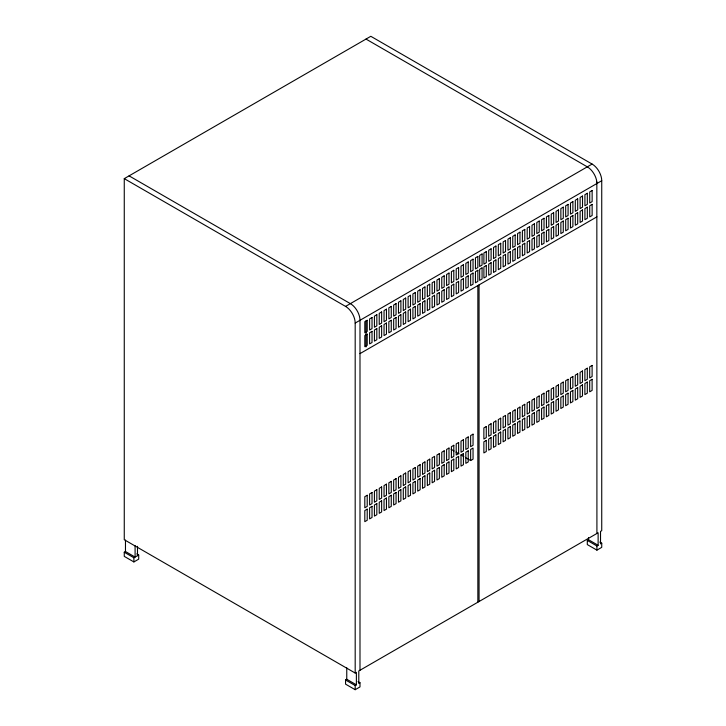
<?xml version="1.0" encoding="UTF-8"?>
<svg xmlns="http://www.w3.org/2000/svg" width="726" height="726" viewBox="0 0 726 726"><rect width="100%" height="100%" fill="white"/><g stroke="black" fill="none" stroke-linecap="round" stroke-linejoin="round"><path stroke-width="1.09" d="M124.264 178.641L370.814 36.3L592.107 164.067A13.603 7.859 60 0 1 601.736 180.729L601.736 530.688L600.529 531.387L600.529 543.883L601.736 543.193L601.736 547.359L596.917 550.136L587.298 544.582L587.298 540.416L588.505 539.717L598.124 545.271L598.124 532.775L358.789 670.951L358.789 683.447L359.996 682.758L359.996 686.923L355.186 689.7L345.558 684.146L345.558 679.981L346.765 679.282L356.384 684.836L356.384 672.34L355.186 673.038L124.264 539.717L124.264 178.641L345.558 306.408A13.603 7.859 60 0 1 355.186 323.07L355.186 673.038M345.558 306.408L592.107 164.067M355.186 323.07L601.736 180.729M359.996 353.626L596.917 216.838M136.778 553.884L138.702 554.991L138.702 559.156L133.893 561.933L124.264 556.379L124.264 552.214L125.471 551.524L135.09 557.078L135.09 545.616M124.264 552.214L133.893 557.768L138.702 554.991M470.639 460.556L473.043 459.168L473.043 448.06L470.639 449.448L470.639 460.556L465.811 457.77M345.558 679.981L355.186 685.535L356.384 684.836M587.298 540.416L596.917 545.97L598.124 545.271M366.004 39.077L587.298 166.844A13.603 7.859 60 0 1 596.836 182.008L596.917 533.465M596.917 183.506L596.836 182.008M129.083 175.864L350.368 303.631A13.603 7.859 60 0 1 359.996 320.293L359.996 670.261M451.136 449.294L454.068 450.991M456.028 452.126L458.959 453.814M460.919 454.948L463.85 456.645M599.812 542.077L601.736 543.193M358.072 681.641L359.996 682.758M596.917 545.97L596.917 550.136M588.505 537.63L588.505 539.717M479.06 284.882L479.06 601.518M477.853 285.572L477.853 602.208M366.004 320.919L366.004 346.955M355.186 685.535L355.186 689.7M346.765 667.829L346.765 679.282M137.495 546.315L137.495 555.689M133.893 557.768L133.893 561.933M125.471 540.062L125.471 551.524M367.211 320.293L364.806 321.682L364.806 332.789L367.211 331.401L367.211 320.293M372.021 317.516L369.616 318.905L369.616 330.012L372.021 328.624L372.021 317.516M376.83 314.739L374.425 316.128L374.425 327.235L376.83 325.847L376.83 314.739M381.64 311.962L379.235 313.351L379.235 324.458L381.64 323.07L381.64 311.962M386.45 309.185L384.045 310.574L384.045 321.682L386.45 320.293L386.45 309.185M391.26 306.408L388.855 307.797L388.855 318.905L391.26 317.516L391.26 306.408M396.069 303.631L393.664 305.02L393.664 316.128L396.069 314.739L396.069 303.631M400.888 300.854L398.483 302.243L398.483 313.351L400.888 311.962L400.888 300.854M405.698 298.077L403.293 299.466L403.293 310.574L405.698 309.185L405.698 298.077M410.508 295.3L408.103 296.689L408.103 307.797L410.508 306.408L410.508 295.3M415.317 292.524L412.912 293.912L412.912 305.02L415.317 303.631L415.317 292.524M420.127 289.747L417.722 291.135L417.722 302.243L420.127 300.854L420.127 289.747M424.937 286.961L422.532 288.358L422.532 299.466L424.937 298.077L424.937 286.961M429.747 284.184L427.342 285.572L427.342 296.689L429.747 295.3L429.747 284.184M434.556 281.407L432.151 282.795L432.151 293.912L434.556 292.524L434.556 281.407M439.366 278.63L436.961 280.018L436.961 291.135L439.366 289.747L439.366 278.63M444.185 275.853L441.78 277.241L441.78 288.358L444.185 286.961L444.185 275.853M448.995 273.076L446.59 274.464L446.59 285.572L448.995 284.184L448.995 273.076M453.804 270.299L451.4 271.687L451.4 282.795L453.804 281.407L453.804 270.299M458.614 267.522L456.209 268.91L456.209 280.018L458.614 278.63L458.614 267.522M463.424 264.745L461.019 266.133L461.019 277.241L463.424 275.853L463.424 264.745M468.234 261.968L465.829 263.356L465.829 274.464L468.234 273.076L468.234 261.968M473.043 259.191L470.639 260.58L470.639 271.687L473.043 270.299L473.043 259.191M477.853 256.414L475.448 257.803L475.448 268.91L477.853 267.522L477.853 256.414M482.064 253.982L479.659 255.37L479.659 266.478L482.064 265.09L482.064 253.982M486.302 251.613L483.897 253.002L483.897 264.11L486.302 262.721L486.302 251.613M491.112 248.836L488.707 250.225L488.707 261.333L491.112 259.944L491.112 248.836M495.922 246.06L493.517 247.448L493.517 258.556L495.922 257.167L495.922 246.06M500.731 243.283L498.326 244.671L498.326 255.779L500.731 254.39L500.731 243.283M505.541 240.506L503.136 241.894L503.136 253.002L505.541 251.613L505.541 240.506M510.36 237.729L507.955 239.117L507.955 250.225L510.36 248.836L510.36 237.729M515.17 234.952L512.765 236.34L512.765 247.448L515.17 246.06L515.17 234.952M519.979 232.175L517.574 233.563L517.574 244.671L519.979 243.283L519.979 232.175M524.789 229.398L522.384 230.786L522.384 241.894L524.789 240.506L524.789 229.398M529.599 226.621L527.194 228.009L527.194 239.117L529.599 237.729L529.599 226.621M534.409 223.835L532.004 225.223L532.004 236.34L534.409 234.952L534.409 223.835M539.218 221.058L536.813 222.446L536.813 233.563L539.218 232.175L539.218 221.058M544.028 218.281L541.623 219.669L541.623 230.786L544.028 229.398L544.028 218.281M548.838 215.504L546.433 216.892L546.433 228.009L548.838 226.621L548.838 215.504M553.657 212.727L551.252 214.116L551.252 225.232L553.657 223.835L553.657 212.727M558.466 209.95L556.062 211.339L556.062 222.446L558.466 221.058L558.466 209.95M563.276 207.173L560.871 208.562L560.871 219.669L563.276 218.281L563.276 207.173M568.086 204.396L565.681 205.785L565.681 216.892L568.086 215.504L568.086 204.396M572.896 201.619L570.491 203.008L570.491 214.116L572.896 212.727L572.896 201.619M577.705 198.842L575.301 200.231L575.301 211.339L577.705 209.95L577.705 198.842M582.515 196.065L580.11 197.454L580.11 208.562L582.515 207.173L582.515 196.065M587.325 193.288L584.92 194.677L584.92 205.785L587.325 204.396L587.325 193.288M592.135 190.511L589.73 191.9L589.73 203.008L592.135 201.619L592.135 190.511M367.211 334.178L364.806 335.566L364.806 346.683L367.211 345.295L367.211 334.178M372.021 331.401L369.616 332.789L369.616 343.906L372.021 342.518L372.021 331.401M376.83 328.624L374.425 330.012L374.425 341.129L376.83 339.741L376.83 328.624M381.64 325.847L379.235 327.235L379.235 338.352L381.64 336.955L381.64 325.847M386.45 323.07L384.045 324.458L384.045 335.566L386.45 334.178L386.45 323.07M391.26 320.293L388.855 321.682L388.855 332.789L391.26 331.401L391.26 320.293M396.069 317.516L393.664 318.905L393.664 330.012L396.069 328.624L396.069 317.516M400.888 314.739L398.483 316.128L398.483 327.235L400.888 325.847L400.888 314.739M405.698 311.962L403.293 313.351L403.293 324.458L405.698 323.07L405.698 311.962M410.508 309.185L408.103 310.574L408.103 321.682L410.508 320.293L410.508 309.185M415.317 306.408L412.912 307.797L412.912 318.905L415.317 317.516L415.317 306.408M420.127 303.631L417.722 305.02L417.722 316.128L420.127 314.739L420.127 303.631M424.937 300.854L422.532 302.243L422.532 313.351L424.937 311.962L424.937 300.854M429.747 298.077L427.342 299.466L427.342 310.574L429.747 309.185L429.747 298.077M434.556 295.3L432.151 296.689L432.151 307.797L434.556 306.408L434.556 295.3M439.366 292.524L436.961 293.912L436.961 305.02L439.366 303.631L439.366 292.524M444.185 289.747L441.78 291.135L441.78 302.243L444.185 300.854L444.185 289.747M448.995 286.961L446.59 288.358L446.59 299.466L448.995 298.077L448.995 286.961M453.804 284.184L451.4 285.572L451.4 296.689L453.804 295.3L453.804 284.184M458.614 281.407L456.209 282.795L456.209 293.912L458.614 292.524L458.614 281.407M463.424 278.63L461.019 280.018L461.019 291.135L463.424 289.747L463.424 278.63M468.234 275.853L465.829 277.241L465.829 288.358L468.234 286.97L468.234 275.853M473.043 273.076L470.639 274.464L470.639 285.572L473.043 284.184L473.043 273.076M477.853 270.299L475.448 271.687L475.448 282.795L477.853 281.407L477.853 270.299M482.064 267.867L479.659 269.255L479.659 280.372L482.064 278.984L482.064 267.867M486.302 265.498L483.897 266.887L483.897 278.004L486.302 276.615L486.302 265.498M491.112 262.721L488.707 264.11L488.707 275.227L491.112 273.829L491.112 262.721M495.922 259.944L493.517 261.333L493.517 272.441L495.922 271.052L495.922 259.944M500.731 257.167L498.326 258.556L498.326 269.664L500.731 268.275L500.731 257.167M505.541 254.39L503.136 255.779L503.136 266.887L505.541 265.498L505.541 254.39M510.36 251.613L507.955 253.002L507.955 264.11L510.36 262.721L510.36 251.613M515.17 248.836L512.765 250.225L512.765 261.333L515.17 259.944L515.17 248.836M519.979 246.06L517.574 247.448L517.574 258.556L519.979 257.167L519.979 246.06M524.789 243.283L522.384 244.671L522.384 255.779L524.789 254.39L524.789 243.283M529.599 240.506L527.194 241.894L527.194 253.002L529.599 251.613L529.599 240.506M534.409 237.729L532.004 239.117L532.004 250.225L534.409 248.836L534.409 237.729M539.218 234.952L536.813 236.34L536.813 247.448L539.218 246.06L539.218 234.952M544.028 232.175L541.623 233.563L541.623 244.671L544.028 243.283L544.028 232.175M548.838 229.398L546.433 230.786L546.433 241.894L548.838 240.506L548.838 229.398M553.657 226.621L551.252 228.009L551.252 239.117L553.657 237.729L553.657 226.621M558.466 223.835L556.062 225.232L556.062 236.34L558.466 234.952L558.466 223.835M563.276 221.058L560.871 222.446L560.871 233.563L563.276 232.175L563.276 221.058M568.086 218.281L565.681 219.669L565.681 230.786L568.086 229.398L568.086 218.281M572.896 215.504L570.491 216.892L570.491 228.009L572.896 226.621L572.896 215.504M577.705 212.727L575.301 214.116L575.301 225.232L577.705 223.844L577.705 212.727M582.515 209.95L580.11 211.339L580.11 222.446L582.515 221.058L582.515 209.95M587.325 207.173L584.92 208.562L584.92 219.669L587.325 218.281L587.325 207.173M592.135 204.396L589.73 205.785L589.73 216.892L592.135 215.504L592.135 204.396M367.211 495.277L364.806 496.666L364.806 507.773L367.211 506.385L367.211 495.277M372.021 492.5L369.616 493.889L369.616 504.997L372.021 503.608L372.021 492.5M376.83 489.723L374.425 491.112L374.425 502.22L376.83 500.831L376.83 489.723M381.64 486.946L379.235 488.335L379.235 499.443L381.64 498.054L381.64 486.946M386.45 484.169L384.045 485.558L384.045 496.666L386.45 495.277L386.45 484.169M391.26 481.392L388.855 482.781L388.855 493.889L391.26 492.5L391.26 481.392M396.069 478.615L393.664 480.004L393.664 491.112L396.069 489.723L396.069 478.615M400.888 475.829L398.483 477.227L398.483 488.335L400.888 486.946L400.888 475.829M405.698 473.053L403.293 474.441L403.293 485.558L405.698 484.169L405.698 473.053M410.508 470.276L408.103 471.664L408.103 482.781L410.508 481.392L410.508 470.276M415.317 467.499L412.912 468.887L412.912 480.004L415.317 478.615L415.317 467.499M420.127 464.722L417.722 466.11L417.722 477.227L420.127 475.829L420.127 464.722M424.937 461.945L422.532 463.333L422.532 474.441L424.937 473.053L424.937 461.945M429.747 459.168L427.342 460.556L427.342 471.664L429.747 470.276L429.747 459.168M434.556 456.391L432.151 457.779L432.151 468.887L434.556 467.499L434.556 456.391M439.366 453.614L436.961 455.002L436.961 466.11L439.366 464.722L439.366 453.614M444.185 450.837L441.78 452.225L441.78 463.333L444.185 461.945L444.185 450.837M448.995 448.06L446.59 449.448L446.59 460.556L448.995 459.168L448.995 448.06M453.804 445.283L451.4 446.671L451.4 457.779L453.804 456.391L453.804 445.283M458.614 442.506L456.209 443.895L456.209 455.002L458.614 453.614L458.614 442.506M463.424 439.729L461.019 441.118L461.019 452.225L463.424 450.837L463.424 439.729M468.234 436.952L465.829 438.341L465.829 449.448L468.234 448.06L468.234 436.952M473.043 434.175L470.639 435.564L470.639 446.671L473.043 445.283L473.043 434.175M486.275 426.534L483.87 427.923L483.87 439.03L486.275 437.642L486.275 426.534M491.085 423.757L488.68 425.146L488.68 436.253L491.085 434.865L491.085 423.757M495.894 420.98L493.489 422.369L493.489 433.476L495.894 432.088L495.894 420.98M500.704 418.203L498.299 419.592L498.299 430.7L500.704 429.311L500.704 418.203M505.514 415.426L503.109 416.815L503.109 427.923L505.514 426.534L505.514 415.426M510.333 412.649L507.919 414.038L507.919 425.146L510.333 423.757L510.333 412.649M515.142 409.872L512.737 411.261L512.737 422.369L515.142 420.98L515.142 409.872M519.952 407.095L517.547 408.484L517.547 419.592L519.952 418.203L519.952 407.095M524.762 404.318L522.357 405.707L522.357 416.815L524.762 415.426L524.762 404.318M529.572 401.542L527.167 402.93L527.167 414.038L529.572 412.649L529.572 401.542M534.381 398.755L531.976 400.144L531.976 411.261L534.381 409.872L534.381 398.755M539.191 395.979L536.786 397.367L536.786 408.484L539.191 407.095L539.191 395.979M544.001 393.202L541.596 394.59L541.596 405.707L544.001 404.318L544.001 393.202M548.811 390.425L546.406 391.813L546.406 402.93L548.811 401.542L548.811 390.425M553.629 387.648L551.216 389.036L551.216 400.153L553.629 398.755L553.629 387.648M558.439 384.871L556.034 386.259L556.034 397.367L558.439 395.979L558.439 384.871M563.249 382.094L560.844 383.482L560.844 394.59L563.249 393.202L563.249 382.094M568.059 379.317L565.654 380.705L565.654 391.813L568.059 390.425L568.059 379.317M572.868 376.54L570.464 377.928L570.464 389.036L572.868 387.648L572.868 376.54M577.678 373.763L575.273 375.151L575.273 386.259L577.678 384.871L577.678 373.763M582.488 370.986L580.083 372.374L580.083 383.482L582.488 382.094L582.488 370.986M587.298 368.209L584.893 369.598L584.893 380.705L587.298 379.317L587.298 368.209M592.107 365.432L589.703 366.821L589.703 377.928L592.107 376.54L592.107 365.432M367.211 509.162L364.806 510.55L364.806 521.658L367.211 520.27L367.211 509.162M372.021 506.385L369.616 507.773L369.616 518.881L372.021 517.493L372.021 506.385M376.83 503.608L374.425 504.997L374.425 516.104L376.83 514.716L376.83 503.608M381.64 500.831L379.235 502.22L379.235 513.327L381.64 511.939L381.64 500.831M386.45 498.054L384.045 499.443L384.045 510.55L386.45 509.162L386.45 498.054M391.26 495.277L388.855 496.666L388.855 507.773L391.26 506.385L391.26 495.277M396.069 492.5L393.664 493.889L393.664 504.997L396.069 503.608L396.069 492.5M400.888 489.723L398.483 491.112L398.483 502.22L400.888 500.831L400.888 489.723M405.698 486.946L403.293 488.335L403.293 499.443L405.698 498.054L405.698 486.946M410.508 484.169L408.103 485.558L408.103 496.666L410.508 495.277L410.508 484.169M415.317 481.392L412.912 482.781L412.912 493.889L415.317 492.5L415.317 481.392M420.127 478.615L417.722 480.004L417.722 491.112L420.127 489.723L420.127 478.615M424.937 475.839L422.532 477.227L422.532 488.335L424.937 486.946L424.937 475.839M429.747 473.053L427.342 474.441L427.342 485.558L429.747 484.169L429.747 473.053M434.556 470.276L432.151 471.664L432.151 482.781L434.556 481.392L434.556 470.276M439.366 467.499L436.961 468.887L436.961 480.004L439.366 478.615L439.366 467.499M444.185 464.722L441.78 466.11L441.78 477.227L444.185 475.839L444.185 464.722M448.995 461.945L446.59 463.333L446.59 474.441L448.995 473.053L448.995 461.945M453.804 459.168L451.4 460.556L451.4 471.664L453.804 470.276L453.804 459.168M458.614 456.391L456.209 457.779L456.209 468.887L458.614 467.499L458.614 456.391M463.424 453.614L461.019 455.002L461.019 466.11L463.424 464.722L463.424 453.614M468.234 450.837L465.829 452.225L465.829 463.333L468.234 461.945L468.234 450.837M486.275 440.419L483.87 441.807L483.87 452.924L486.275 451.536L486.275 440.419M491.085 437.642L488.68 439.03L488.68 450.147L491.085 448.75L491.085 437.642M495.894 434.865L493.489 436.253L493.489 447.361L495.894 445.973L495.894 434.865M500.704 432.088L498.299 433.476L498.299 444.584L500.704 443.196L500.704 432.088M505.514 429.311L503.109 430.7L503.109 441.807L505.514 440.419L505.514 429.311M510.333 426.534L507.919 427.923L507.919 439.03L510.333 437.642L510.333 426.534M515.142 423.757L512.737 425.146L512.737 436.253L515.142 434.865L515.142 423.757M519.952 420.98L517.547 422.369L517.547 433.476L519.952 432.088L519.952 420.98M524.762 418.203L522.357 419.592L522.357 430.7L524.762 429.311L524.762 418.203M529.572 415.426L527.167 416.815L527.167 427.923L529.572 426.534L529.572 415.426M534.381 412.649L531.976 414.038L531.976 425.146L534.381 423.757L534.381 412.649M539.191 409.872L536.786 411.261L536.786 422.369L539.191 420.98L539.191 409.872M544.001 407.095L541.596 408.484L541.596 419.592L544.001 418.203L544.001 407.095M548.811 404.318L546.406 405.707L546.406 416.815L548.811 415.426L548.811 404.318M553.629 401.542L551.216 402.93L551.216 414.038L553.629 412.649L553.629 401.542M558.439 398.755L556.034 400.153L556.034 411.261L558.439 409.872L558.439 398.755M563.249 395.979L560.844 397.367L560.844 408.484L563.249 407.095L563.249 395.979M568.059 393.202L565.654 394.59L565.654 405.707L568.059 404.318L568.059 393.202M572.868 390.425L570.464 391.813L570.464 402.93L572.868 401.542L572.868 390.425M577.678 387.648L575.273 389.036L575.273 400.153L577.678 398.755L577.678 387.648M582.488 384.871L580.083 386.259L580.083 397.367L582.488 395.979L582.488 384.871M587.298 382.094L584.893 383.482L584.893 394.59L587.298 393.202L587.298 382.094M592.107 379.317L589.703 380.705L589.703 391.813L592.107 390.425L592.107 379.317"/></g></svg>
